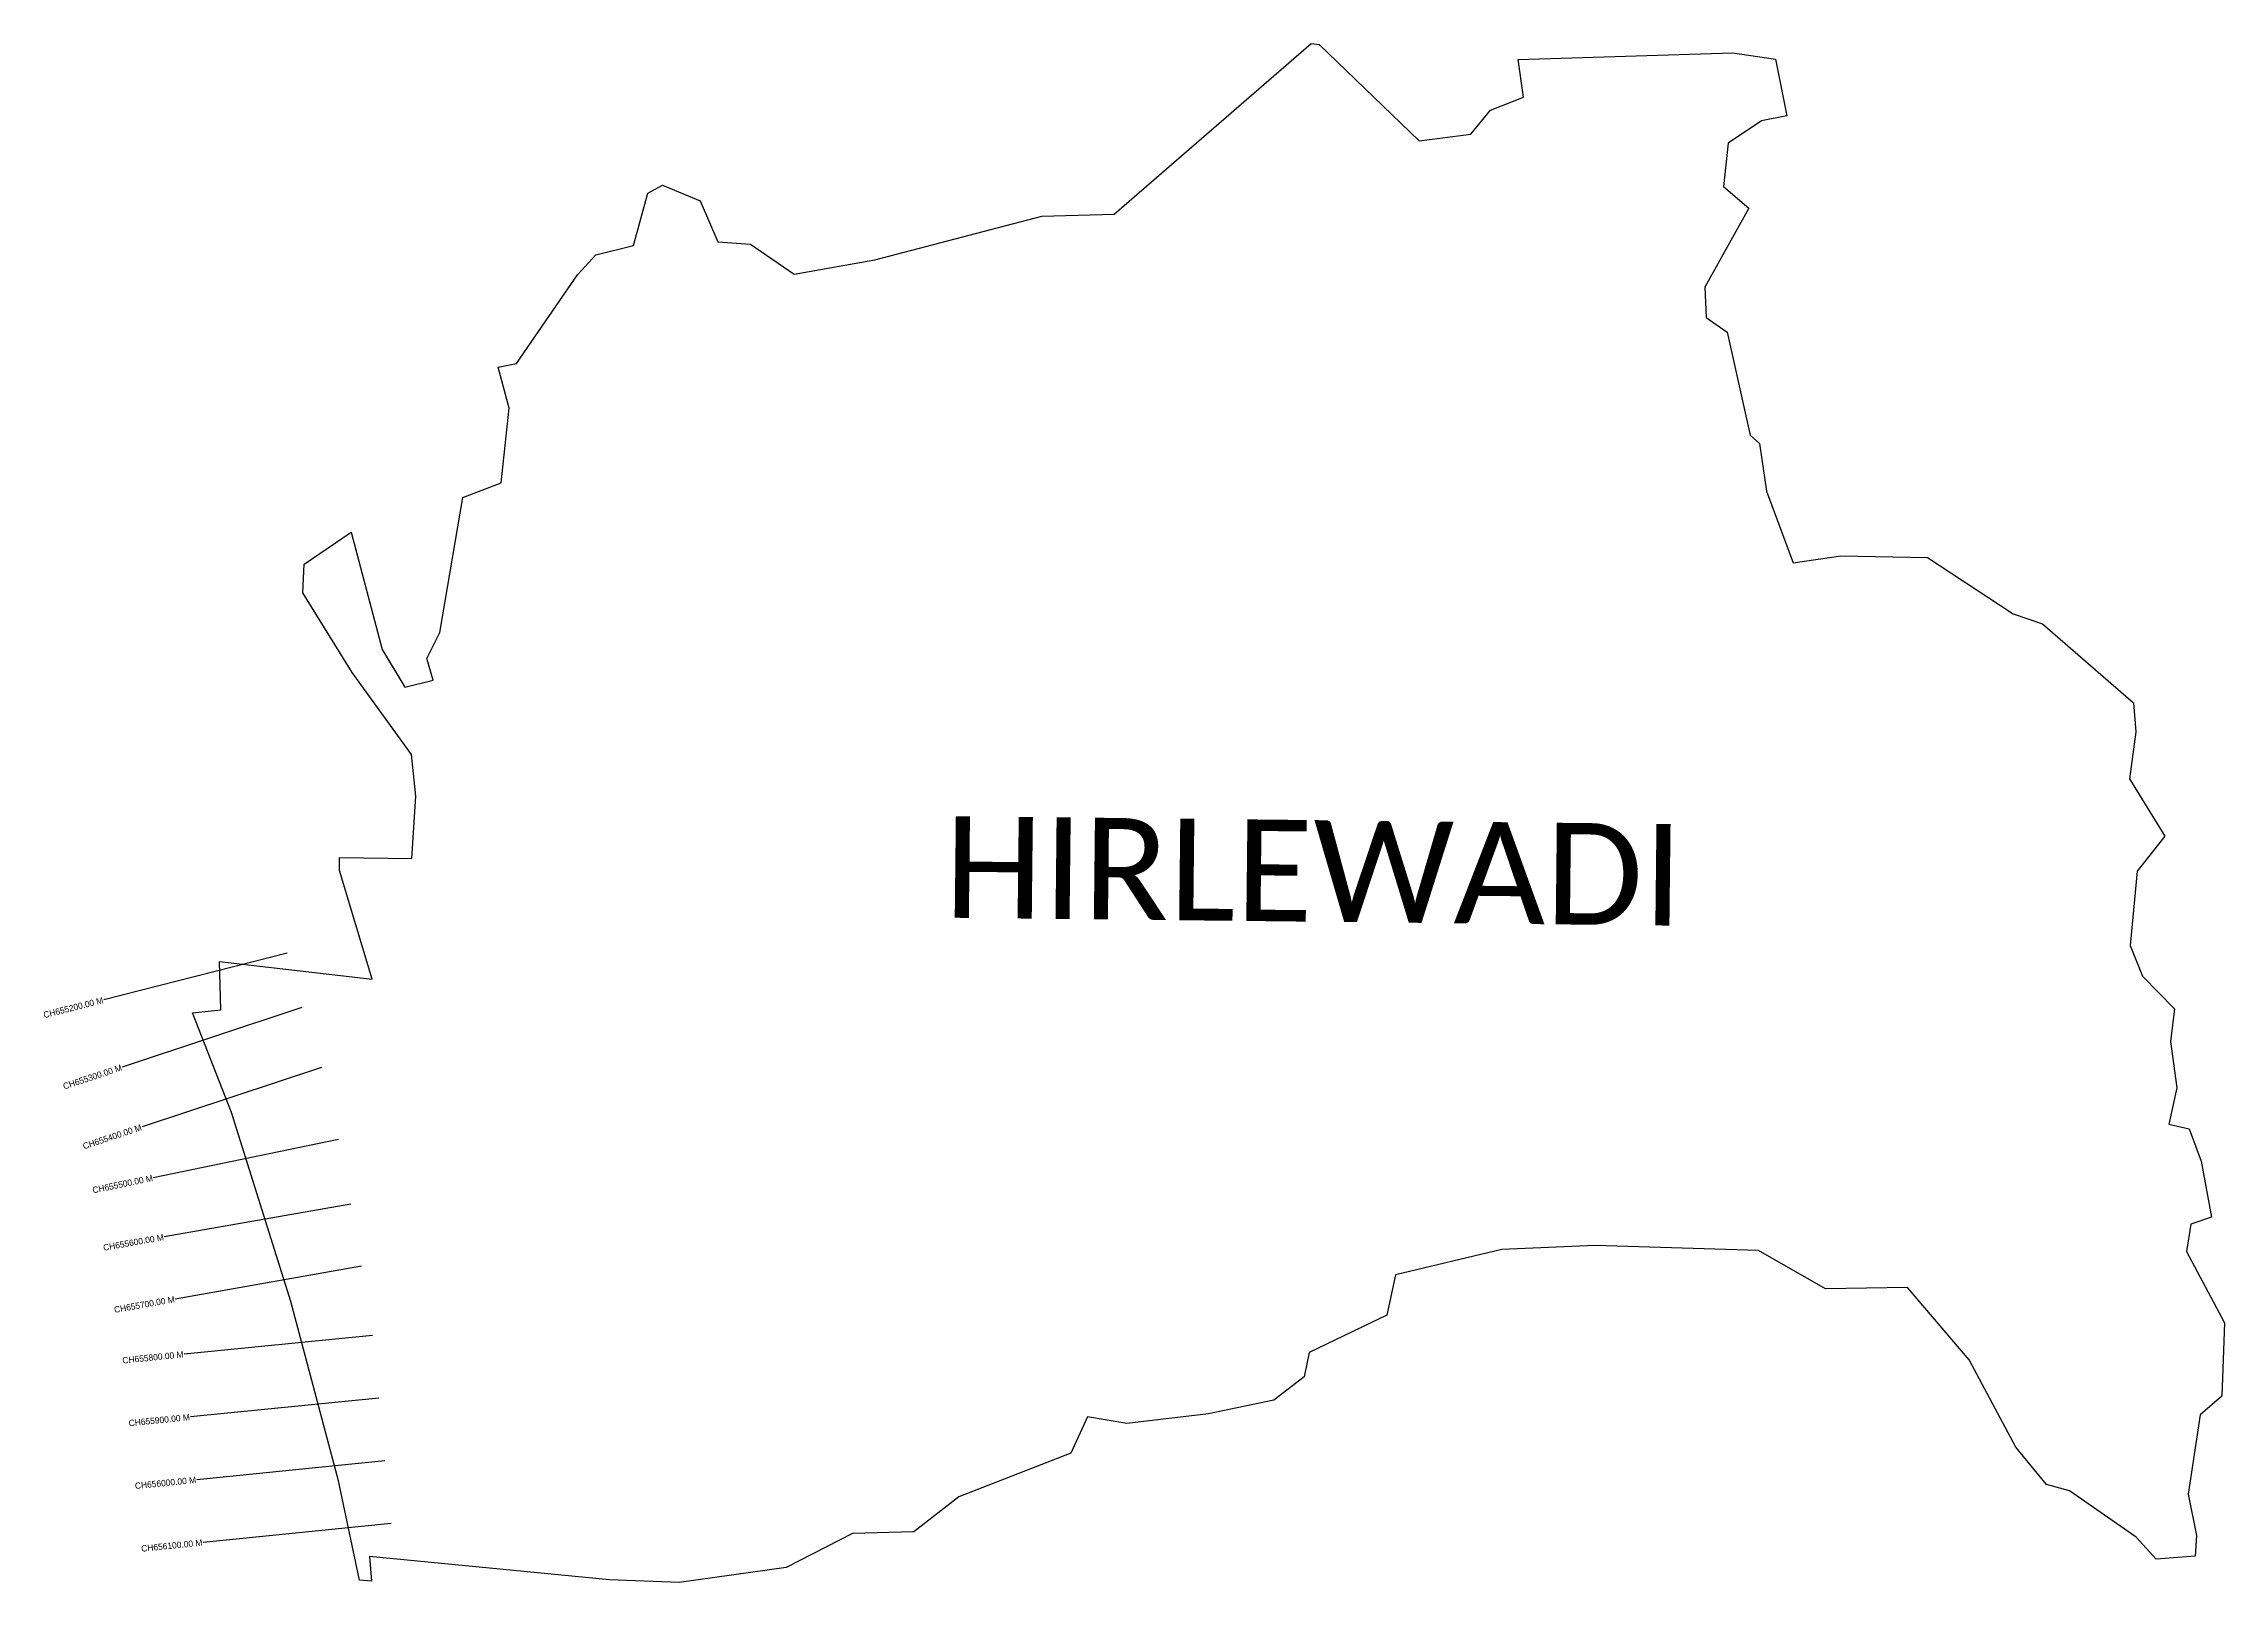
# Model space of a CAD drawing. Header units: metres. Extents: x 333020 to 336477, y 1789489 to 1791930.
import ezdxf
from ezdxf.enums import TextEntityAlignment as Align

# ---------------------------------------------------------------- set-up
doc = ezdxf.new("R2010")
doc.units = ezdxf.units.M
for name, color, linetype in [('CS', 134, 'Continuous'), ('CSMark', 6, 'Continuous'), ('village', 3, 'Continuous'), ('VILLAGE NAME', 250, 'Continuous')]:
    doc.layers.add(name, color=color, linetype=linetype)

msp = doc.modelspace()

# ---------------------------------------------------------------- linework, layer by layer
at = {"layer": 'CS'}
for p, q in [((333405.8, 1790487.1), (333115.1, 1790413)), ((333429.1, 1790400.8), (333144.3, 1790306.4)), ((333460.5, 1790305.9), (333175.8, 1790211.5)), ((333487.4, 1790191.7), (333193.6, 1790130.9)), ((333506.6, 1790089.1), (333211.2, 1790037)), ((333524, 1789990.6), (333228.5, 1789938.5)), ((333541.1, 1789880.8), (333242.6, 1789850.9)), ((333551.1, 1789781.3), (333252.6, 1789751.4)), ((333561, 1789681.8), (333262.5, 1789651.9)), ((333571, 1789582.3), (333272.5, 1789552.4))]:
    msp.add_line(p, q, dxfattribs=at)
at = {"layer": 'village', "color": 3, "true_color": 0x00ff00}
msp.add_polyline3d([(336477, 1789900.7, 0), (336473, 1789784.4, 0), (336438.5, 1789755, 0), (336419.4, 1789628.9, 0), (336432.8, 1789563.2, 0), (336430.9, 1789530.7, 0), (336369, 1789526.1, 0), (336337, 1789560.9, 0), (336231.4, 1789634.1, 0), (336194.8, 1789644.3, 0), (336146.5, 1789703.7, 0), (336072.1, 1789842.2, 0), (335974.5, 1789956.8, 0), (335844.6, 1789954.7, 0), (335738.5, 1790015.3, 0), (335479.7, 1790023.4, 0), (335331.6, 1790016.9, 0), (335163.1, 1789976.9, 0), (335149.1, 1789913, 0), (335026, 1789853.9, 0), (335018.1, 1789815.2, 0), (334969.9, 1789778.3, 0), (334866.5, 1789756.4, 0), (334736.9, 1789740.9, 0), (334674.8, 1789751.5, 0), (334648.5, 1789694.2, 0), (334470.7, 1789624.5, 0), (334399.6, 1789569.1, 0), (334302.3, 1789566.6, 0), (334197.1, 1789512.9, 0), (334027.1, 1789489, 0), (333917.1, 1789493.2, 0), (333536.2, 1789530.1, 0), (333539.7, 1789490.9, 0), (333520.5, 1789492.8, 0), (333487.4, 1789650.2, 0), (333411.9, 1789934.7, 0), (333317.8, 1790234.4, 0), (333256.1, 1790392.5, 0), (333300.6, 1790397.1, 0), (333298.9, 1790474, 0), (333540.7, 1790446.1, 0), (333488.9, 1790618, 0), (333489.1, 1790639, 0), (333603.8, 1790637.2, 0), (333610, 1790736.2, 0), (333602.8, 1790802.4, 0), (333509.1, 1790932, 0), (333430.7, 1791058.5, 0), (333432.7, 1791103.9, 0), (333507.6, 1791154.8, 0), (333556.7, 1790968.9, 0), (333592.6, 1790909, 0), (333637.6, 1790920, 0), (333627.1, 1790954.4, 0), (333648.2, 1790995.9, 0), (333684.2, 1791209.6, 0), (333745.2, 1791233, 0), (333757.6, 1791351.7, 0), (333740.4, 1791416.8, 0), (333769.3, 1791422.6, 0), (333866, 1791563.2, 0), (333895.1, 1791594.9, 0), (333955, 1791609.3, 0), (333977.5, 1791692.4, 0), (334000.7, 1791705, 0), (334060.5, 1791680.6, 0), (334088.7, 1791615.6, 0), (334140.3, 1791611.5, 0), (334209.4, 1791564.1, 0), (334337.6, 1791586.7, 0), (334602.2, 1791655.9, 0), (334717.2, 1791659.4, 0), (335029.2, 1791929.8, 0), (335041.9, 1791928.2, 0), (335200.5, 1791775.6, 0), (335282.3, 1791786, 0), (335313.4, 1791824.3, 0), (335365.6, 1791844.9, 0), (335357.5, 1791904.8, 0), (335697.8, 1791914.9, 0), (335765.5, 1791905.1, 0), (335783.2, 1791815.1, 0), (335742.9, 1791807.5, 0), (335690.2, 1791771.7, 0), (335682.9, 1791703, 0), (335723.2, 1791668.6, 0), (335653.1, 1791543.5, 0), (335655.6, 1791495.2, 0), (335688.9, 1791472.2, 0), (335725.1, 1791308.6, 0), (335740.1, 1791295.3, 0), (335751.3, 1791220.1, 0), (335793.6, 1791106.1, 0), (335868.9, 1791117.5, 0), (336006.5, 1791114.9, 0), (336141.9, 1791025.3, 0), (336188.5, 1791009.4, 0), (336333, 1790884.2, 0), (336336.4, 1790838.4, 0), (336326.8, 1790763.5, 0), (336382.3, 1790672.5, 0), (336338.9, 1790617.4, 0), (336327.8, 1790499.4, 0), (336347.2, 1790450.4, 0), (336397.7, 1790398.8, 0), (336391.6, 1790347.2, 0), (336401.5, 1790273.3, 0), (336388.8, 1790215.7, 0), (336421.3, 1790208.3, 0), (336440.2, 1790157.2, 0), (336456.4, 1790068.4, 0), (336423.6, 1790057.2, 0), (336417.1, 1790014, 0)], close=True, dxfattribs=at)

# ---------------------------------------------------------------- texts
at = {"layer": 'CSMark'}
for s, rotation, p in [('CH655200.00 M', 14.2904, (333114.1, 1790412.8)), ('CH655300.00 M', 18.351, (333143.4, 1790306.1)), ('CH655400.00 M', 18.351, (333174.8, 1790211.2)), ('CH655500.00 M', 11.6962, (333192.7, 1790130.7)), ('CH655600.00 M', 10.002, (333210.2, 1790036.8)), ('CH655700.00 M', 10.002, (333227.5, 1789938.3)), ('CH655800.00 M', 5.7249, (333241.6, 1789850.8)), ('CH655900.00 M', 5.7249, (333251.6, 1789751.3)), ('CH656000.00 M', 5.7249, (333261.5, 1789651.8)), ('CH656100.00 M', 5.7249, (333271.5, 1789552.3))]:
    msp.add_text(s, height=10, rotation=rotation, dxfattribs=at).set_placement(p, align=Align.MIDDLE_RIGHT)
at = {"layer": 'VILLAGE NAME', "insert": (334448.8, 1790704.5), "char_height": 161.109, "attachment_point": 1, "rotation": 359.3742}
msp.add_mtext_dynamic_manual_height_columns('{\\fCalibri|b0|i0|c0|p34;HIRLEWADI}', width=1589.786, gutter_width=805.5, heights=[0], dxfattribs=at)

doc.saveas('drawing.dxf')
